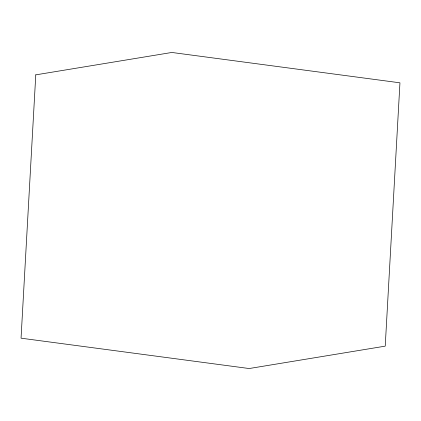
<?xml version="1.0" encoding="UTF-8"?>
<svg xmlns="http://www.w3.org/2000/svg" width="421" height="421" viewBox="0 0 421 421"><rect width="100%" height="100%" fill="white"/><g stroke="black" fill="none" stroke-linecap="round" stroke-linejoin="round"><path stroke-width="0.63" d="M35.774 74.854L21.05 338.184L249.153 368.533L385.226 346.146L399.95 82.816L171.847 52.467L35.774 74.854"/></g></svg>
